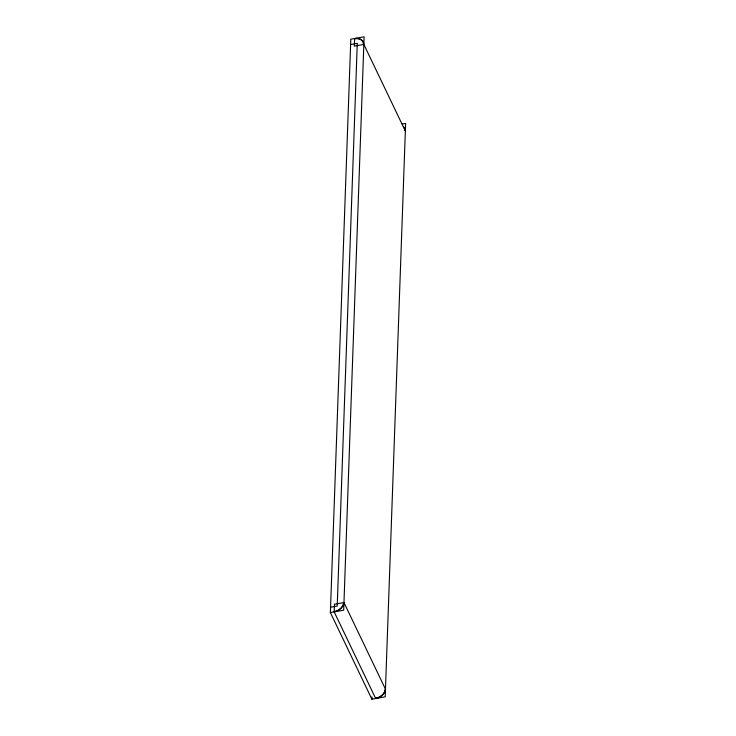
<?xml version="1.0" encoding="UTF-8"?>
<svg xmlns="http://www.w3.org/2000/svg" width="736" height="736" viewBox="0 0 736 736"><rect width="100%" height="100%" fill="white"/><g stroke="black" fill="none" stroke-linecap="round" stroke-linejoin="round"><path stroke-width="1.1" d="M330.372 612.573L350.805 39.192L364.118 36.8L343.694 610.181L330.372 612.573L371.882 699.2L385.195 696.808L405.628 123.427L402.298 124.025M371.882 699.2L371.965 696.9M350.612 44.528L357.273 43.332L337.226 606.041L330.565 607.237M404.377 128.441A9.568 6.937 -25.6 0 1 404.901 129.996M385.038 689.825A9.568 6.937 -25.6 0 1 384.56 691.592M384.293 692.171A9.568 6.937 -25.6 0 1 383.189 693.864M382.729 694.398A9.568 6.937 -25.6 0 1 382.232 694.904M381.69 695.391A9.568 6.937 -25.6 0 1 377.126 697.866M376.418 698.059A9.568 6.937 -25.6 0 1 375.7 698.206M354.605 38.511A9.964 7.231 -25.6 0 1 363.851 44.427L405.352 131.054A9.964 7.231 -25.6 0 0 403.696 126.896M334.457 604.265L334.19 611.588A9.568 6.937 -25.6 0 0 343.583 602.628L334.457 604.265M354.596 38.815L354.338 46.138L363.464 44.491A9.568 6.937 -25.6 0 0 354.596 38.815M385.471 689.181L343.97 602.554A9.964 7.231 -25.6 0 1 334.181 611.892L375.682 698.519A9.964 7.231 -25.6 0 0 385.471 689.181"/></g></svg>
